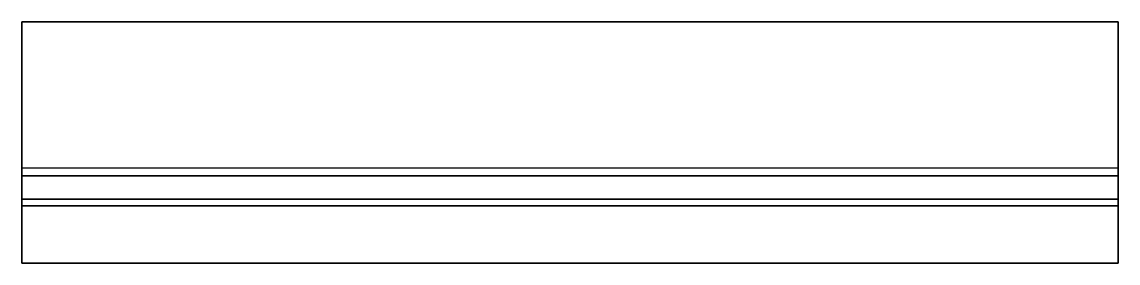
# Model space of a CAD drawing. Header units: millimetres. Extents: x 0 to 1500, y -330 to 0.
import ezdxf

# ---------------------------------------------------------------- set-up
doc = ezdxf.new("R2010")
doc.units = ezdxf.units.MM
doc.layers.add('Painel', color=5, linetype='Continuous')
doc.layers.add('Usinagem', color=2, linetype='Continuous')

msp = doc.modelspace()

# ---------------------------------------------------------------- linework, layer by layer
at = {"layer": 'Painel'}
for points in [[(1500, 0, 18), (1500, 0), (0, 0), (0, 0, 18)], [(0, 0, 18), (0, 0, 5), (0, -199.5, 5), (0, -210.5, 18)], [(0, -210.5, 18), (1500, -210.5, 18), (1500, 0, 18), (0, 0, 18)], [(1500, 0), (1500, -330), (0, -330), (0, 0)], [(1500, -210.5, 18), (1500, -199.5, 5), (1500, 0, 5), (1500, 0, 18)], [(1500, 0, 5), (1500, 0), (1500, -330), (1500, -330, 5)], [(0, -330, 5), (0, -330), (0, 0), (0, 0, 5)], [(0, -251.5, 5), (0, -242.5, 18), (0, -330, 18), (0, -330, 5)], [(1500, -242.5, 18), (1500, -330, 18), (0, -330, 18), (0, -242.5, 18)], [(1500, -330, 5), (1500, -251.5, 5), (1500, -242.5, 18), (1500, -330, 18)], [(0, -330), (0, -330, 18), (1500, -330, 18), (1500, -330)]]:
    msp.add_3dface(points, dxfattribs=at)
at = {"layer": 'Usinagem'}
for points in [[(0, -199.5, 5), (1500, -199.5, 5), (1500, -210.5, 18), (0, -210.5, 18)], [(0, -251.5, 5), (0, -199.5, 5), (1500, -199.5, 5), (1500, -251.5, 5)], [(0, -251.5, 5), (1500, -251.5, 5), (1500, -242.5, 18), (0, -242.5, 18)]]:
    msp.add_3dface(points, dxfattribs=at)

doc.saveas('drawing.dxf')
